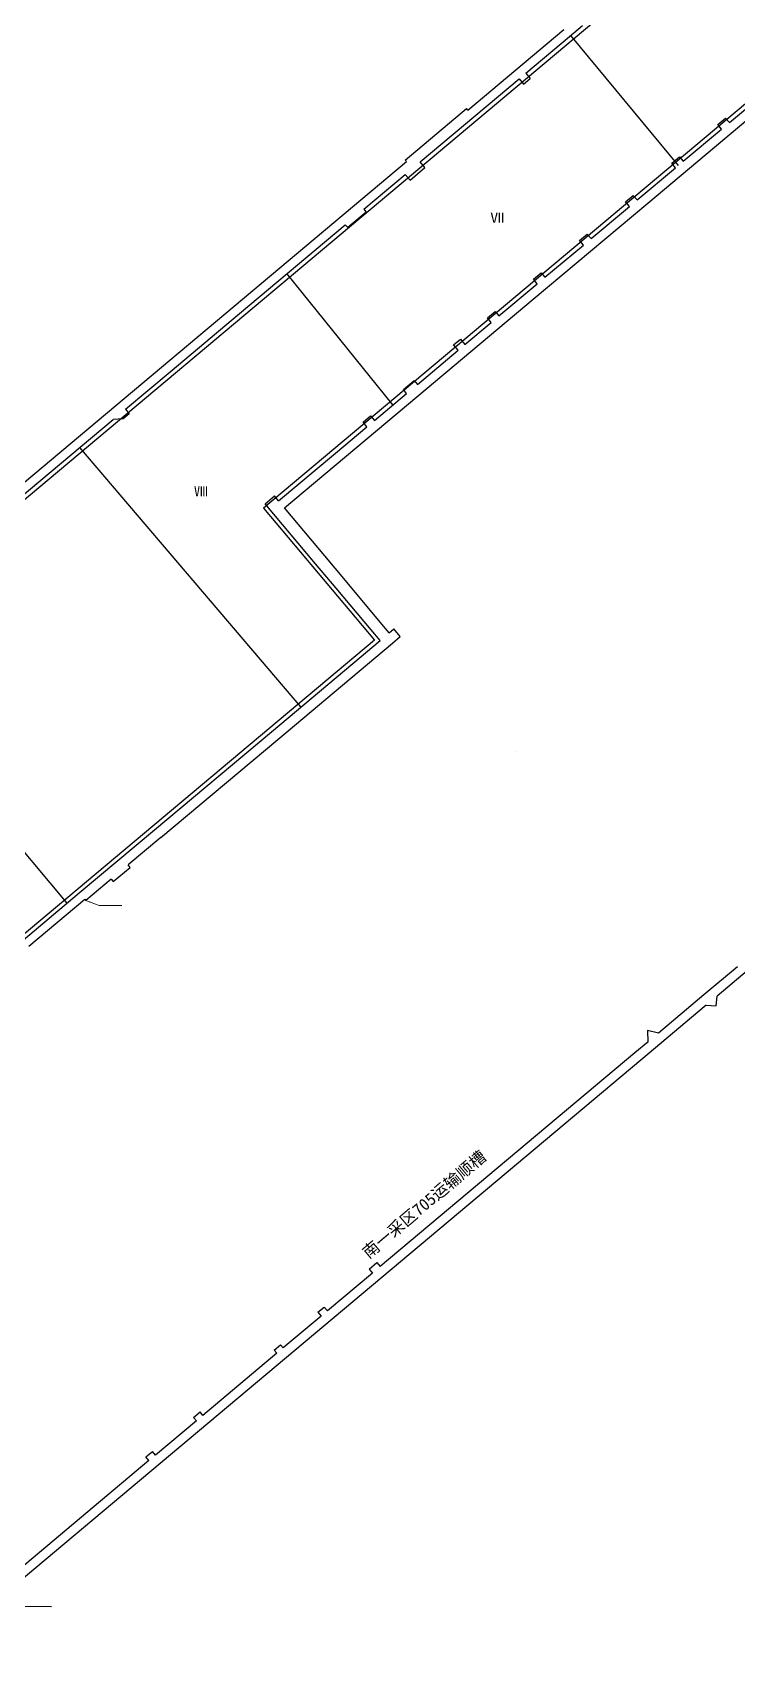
# Model space of a CAD drawing. Header units: millimetres. Extents: x 41513366 to 41522434, y 4590966 to 4600634.
# Drawn here: x 41519326 to 41519677, y 4594119 to 4594929 of the extents above; entities that cross this region are included whole.
import ezdxf

# ---------------------------------------------------------------- set-up
doc = ezdxf.new("R2010")
doc.units = ezdxf.units.MM
for name, color, linetype, lineweight in [('2014年工作面月末位置', 150, 'Continuous', 18), ('7煤巷道', 6, 'Continuous', 18), ('图纸改动标记', 2, 'Continuous', 18), ('岩巷', 30, 'Continuous', 18)]:
    doc.layers.add(name, color=color, linetype=linetype, lineweight=lineweight)
doc.styles.add('正体', font='')
doc.styles.add('正等线体', font='simhei.ttf')
doc.styles.get('正体').set_extended_font_data('宋体')

# ---------------------------------------------------------------- blocks, each defined once
blk = doc.blocks.new('*X41')
at = {"layer": '图纸改动标记', "linetype": 'Continuous', "lineweight": 0, "ltscale": 2}
blk.add_hatch(color=0, dxfattribs=at).paths.add_polyline_path([(41519352.36, 4594496.34), (41519354.81, 4594495.76), (41519354.6, 4594495.18)], flags=0)
at = {"layer": '图纸改动标记', "color": 0, "linetype": 'Continuous', "lineweight": 0, "ltscale": 2}
for p, q in [((41519352.36, 4594496.34), (41519359.1, 4594493.83)), ((41519359.1, 4594493.83), (41519370.41, 4594493.83))]:
    blk.add_line(p, q, dxfattribs=at)
at = {"layer": '图纸改动标记', "color": 0, "linetype": 'ByBlock', "lineweight": 0, "ltscale": 2}
blk.add_line((41519370.41, 4594493.83), (41519370.41, 4594493.83), dxfattribs=at)

msp = doc.modelspace()

# ---------------------------------------------------------------- linework, layer by layer
at = {"layer": '2014年工作面月末位置', "color": 150, "lineweight": -3, "ltscale": 0.5}
for p, q in [((41519647.8639, 4594862.9657), (41519594.1869, 4594927.7037)), ((41519505.4963, 4594743.5051), (41519452.6953, 4594808.9974)), ((41519343.008, 4594495.0393), (41519233.9467, 4594625.4455))]:
    msp.add_line(p, q, dxfattribs=at)
at = {"layer": '2014年工作面月末位置', "color": 150, "lineweight": -3}
msp.add_lwpolyline([(41520222.9218, 4595348.1081), (41519441.0702, 4594692.0559), (41519496.2798, 4594626.2596), (41519056.0359, 4594256.8506), (41518950.834, 4594385.2142), (41520168.4732, 4595406.9954), (41520171.4287, 4595409.4753), (41520222.922, 4595348.1079)], dxfattribs=at)
at = {"layer": '2014年工作面月末位置', "color": 150, "lineweight": -3, "ltscale": 0.5}
msp.add_lwpolyline([(41519459.6026, 4594592.8717), (41519349.4367, 4594722.3512)], dxfattribs=at)
at = {"layer": '7煤巷道', "lineweight": -3}
for p, q in [((41519542.9228, 4594890.5815), (41519590.7192, 4594930.6875)), ((41519593.6118, 4594927.2401), (41519600.1294, 4594932.709)), ((41519571.7858, 4594908.9259), (41519593.6118, 4594927.2401)), ((41519519.0794, 4594864.6999), (41519568.4152, 4594906.0976)), ((41519632.582, 4594844.1379), (41519696.9226, 4594898.1405)), ((41519673.277, 4594884.29), (41519692.4281, 4594900.3597)), ((41519650.2957, 4594865.0063), (41519669.4468, 4594881.076)), ((41519063.3476, 4594488.1702), (41519512.281, 4594864.87)), ((41519490.9723, 4594841.1155), (41519511.5519, 4594858.384)), ((41519627.3143, 4594845.7227), (41519646.4654, 4594861.7924)), ((41519575.5181, 4594796.2556), (41519632.582, 4594844.1379)), ((41519604.333, 4594826.4391), (41519623.4841, 4594842.5088)), ((41519428.9419, 4594789.0657), (41519481.7798, 4594833.4021)), ((41519581.3517, 4594807.1554), (41519600.5028, 4594823.2251)), ((41519558.3704, 4594787.8718), (41519577.5215, 4594803.9415)), ((41519522.6653, 4594751.9068), (41519575.5181, 4594796.2556)), ((41519394.4194, 4594760.0979), (41519428.9419, 4594789.0657)), ((41519541.4599, 4594773.6822), (41519554.5402, 4594784.6578)), ((41519517.7126, 4594753.7558), (41519538.0127, 4594770.7897)), ((41519372.1014, 4594741.3708), (41519394.4194, 4594760.0979)), ((41519451.4409, 4594692.1423), (41519522.6653, 4594751.9068)), ((41519496.2633, 4594735.7577), (41519512.3502, 4594749.2563)), ((41519269.5186, 4594655.2936), (41519365.9733, 4594736.2287)), ((41519476.8101, 4594719.4345), (41519492.5863, 4594732.6723)), ((41519448.4841, 4594695.6661), (41519476.8101, 4594719.4345)), ((41519466.9339, 4594664.3441), (41519441.8229, 4594694.2703)), ((41519448.4841, 4594695.6661), (41519446.4192, 4594698.127)), ((41519471.5302, 4594668.2008), (41519451.4409, 4594692.1423)), ((41519477.2185, 4594652.0874), (41519466.9339, 4594664.3441)), ((41519481.8148, 4594655.9441), (41519471.5302, 4594668.2008)), ((41519499.1935, 4594635.2329), (41519481.8148, 4594655.9441)), ((41519494.5972, 4594631.3762), (41519477.2185, 4594652.0874)), ((41519499.0971, 4594626.0135), (41519494.5972, 4594631.3762)), ((41519503.6934, 4594629.8702), (41519499.1935, 4594635.2329)), ((41519503.6935, 4594629.8701), (41519505.9916, 4594631.7979)), ((41519485.5382, 4594614.6355), (41519499.0975, 4594626.0131)), ((41519488.7515, 4594610.8059), (41519505.3747, 4594624.7544)), ((41519505.3747, 4594624.7544), (41519509.2051, 4594627.9682)), ((41519444.9102, 4594580.5445), (41519485.5382, 4594614.6355)), ((41519448.1235, 4594576.715), (41519488.7515, 4594610.8059)), ((41519386.6623, 4594531.6686), (41519444.9102, 4594580.5445)), ((41519389.8758, 4594527.839), (41519448.1237, 4594576.7148)), ((41519349.1227, 4594500.1691), (41519386.6623, 4594531.6686)), ((41519389.8758, 4594527.839), (41519373.4824, 4594514.0833)), ((41519321.2501, 4594476.7812), (41519349.1227, 4594500.1691)), ((41519365.0559, 4594507.0126), (41519352.3392, 4594496.3421)), ((41519323.9494, 4594473.5644), (41519351.8219, 4594496.9523)), ((41519351.8219, 4594496.9523), (41519351.825, 4594496.9549)), ((41519351.825, 4594496.9549), (41519352.3392, 4594496.3421)), ((41519626.1443, 4594420.3116), (41519499.2052, 4594313.7965)), ((41519495.375, 4594310.5826), (41519472.875, 4594291.7028)), ((41519468.128, 4594290.9815), (41519471.2688, 4594293.617)), ((41519468.128, 4594290.9815), (41519469.735, 4594289.0664)), ((41519471.2688, 4594293.617), (41519472.8758, 4594291.7019)), ((41519469.7342, 4594289.0673), (41519450.813, 4594273.1904)), ((41519446.3229, 4594272.1631), (41519449.4637, 4594274.7985)), ((41519449.4637, 4594274.7985), (41519450.8135, 4594273.1898)), ((41519447.6722, 4594270.555), (41519410.7679, 4594239.5885)), ((41519446.3229, 4594272.1631), (41519447.6727, 4594270.5544)), ((41519406.1363, 4594238.5742), (41519409.3537, 4594241.2738)), ((41519410.7678, 4594239.5885), (41519409.3537, 4594241.2738)), ((41519407.5505, 4594236.8888), (41519387.1416, 4594219.7639)), ((41519407.5504, 4594236.8888), (41519406.1363, 4594238.5742)), ((41519383.8476, 4594216.9999), (41519303.4997, 4594149.5808)), ((41519382.3046, 4594218.8387), (41519385.5987, 4594221.6027)), ((41519383.8473, 4594217.0002), (41519382.3046, 4594218.8387)), ((41519387.1413, 4594219.7641), (41519385.5987, 4594221.6027))]:
    msp.add_line(p, q, dxfattribs=at)
for points in [[(41519568.4149, 4594906.098), (41519570.6004, 4594903.4935)], [(41519570.6004, 4594903.4935), (41519573.9709, 4594906.3217)], [(41519571.7855, 4594908.9263), (41519573.9709, 4594906.3217)], [(41519511.6376, 4594865.637), (41519542.2833, 4594891.3438)], [(41519511.6376, 4594865.637), (41519542.2833, 4594891.3438)], [(41519542.926, 4594890.5776), (41519542.2833, 4594891.3438)], [(41519542.926, 4594890.5776), (41519542.2833, 4594891.3438)], [(41519669.4468, 4594881.076), (41519667.5185, 4594883.3741), (41519671.3487, 4594886.5881), (41519673.277, 4594884.2899)], [(41519512.2809, 4594864.87), (41519511.6376, 4594865.637)], [(41519512.2809, 4594864.87), (41519511.6376, 4594865.637)], [(41519521.4393, 4594861.8866), (41519519.0794, 4594864.6999)], [(41519646.4655, 4594861.7923), (41519644.5371, 4594864.0905), (41519648.3674, 4594867.3044), (41519650.2957, 4594865.0063)], [(41519514.0579, 4594855.6754), (41519511.5519, 4594858.384)], [(41519514.0579, 4594855.6754), (41519521.4393, 4594861.8866)], [(41519490.9722, 4594841.1156), (41519492.1935, 4594839.6601), (41519483.001, 4594831.9466), (41519481.7797, 4594833.4021)], [(41519490.9722, 4594841.1156), (41519492.1935, 4594839.6601), (41519483.001, 4594831.9466), (41519481.7797, 4594833.4021)], [(41519623.4842, 4594842.5087), (41519621.5558, 4594844.8068), (41519625.386, 4594848.0208), (41519627.3144, 4594845.7227)], [(41519600.5028, 4594823.2251), (41519598.5745, 4594825.5232), (41519602.4047, 4594828.7372), (41519604.3331, 4594826.439)], [(41519577.5215, 4594803.9414), (41519575.5931, 4594806.2396), (41519579.4234, 4594809.4535), (41519581.3517, 4594807.1554)], [(41519554.5402, 4594784.6578), (41519552.6118, 4594786.9559), (41519556.442, 4594790.1699), (41519558.3704, 4594787.8717)], [(41519538.0127, 4594770.7896), (41519535.763, 4594773.4708), (41519539.2102, 4594776.3633), (41519541.4599, 4594773.6822)], [(41519512.3502, 4594749.2563), (41519510.7433, 4594751.1714), (41519516.1056, 4594755.6709), (41519517.7126, 4594753.7558)], [(41519372.1013, 4594741.371), (41519374.0297, 4594739.0729), (41519370.9655, 4594736.5017), (41519365.9729, 4594736.2287)], [(41519492.5863, 4594732.6723), (41519490.6579, 4594734.9705), (41519494.335, 4594738.0558), (41519496.2633, 4594735.7577)], [(41519441.8229, 4594694.2703), (41519446.4192, 4594698.127)], [(41519509.2051, 4594627.9682), (41519505.9912, 4594631.7984)], [(41519365.0559, 4594507.0126), (41519366.0844, 4594505.787), (41519374.5109, 4594512.8576), (41519373.4824, 4594514.0833)], [(41519700.277, 4594476.512), (41519667.1364, 4594448.7038)], [(41519677.3555, 4594463.2823), (41519660.6173, 4594449.2372)], [(41519661.7742, 4594444.2043), (41519629.1009, 4594416.7882)], [(41519660.6173, 4594449.2372), (41519637.9514, 4594430.2187)], [(41519632.589, 4594425.7192), (41519626.1443, 4594420.3116)], [(41519629.1009, 4594416.7882), (41519274.5891, 4594119.317)]]:
    msp.add_lwpolyline(points, dxfattribs=at)
at = {"layer": '7煤巷道', "color": 6, "lineweight": -3}
for points in [[(41519661.7741, 4594444.2044), (41519666.7051, 4594443.7729), (41519667.1364, 4594448.7039)], [(41519637.9513, 4594430.2187), (41519632.4932, 4594431.5134), (41519632.589, 4594425.7192)]]:
    msp.add_lwpolyline(points, dxfattribs=at)
at = {"layer": '图纸改动标记', "color": 0, "lineweight": -3, "ltscale": 2}
msp.add_line((41519566.6208, 4594570.5893), (41519566.6209, 4594570.5893), dxfattribs=at)
at = {"layer": '图纸改动标记', "color": 6, "linetype": 'Continuous', "lineweight": -3, "ltscale": 2}
msp.add_lwpolyline([(41519314.1367, 4594152.5015), (41519320.0776, 4594144.3558), (41519335.2094, 4594144.2803)], dxfattribs=at)
at = {"layer": '岩巷', "color": 6, "linetype": 'ByBlock', "lineweight": -3, "ltscale": 0.5}
for p, q in [((41519493.7045, 4594312.5733), (41519497.5348, 4594315.7873)), ((41519497.5348, 4594315.7873), (41519499.206, 4594313.7956)), ((41519493.7045, 4594312.5733), (41519495.3758, 4594310.5816))]:
    msp.add_line(p, q, dxfattribs=at)
msp.add_lwpolyline([(41519512.9516, 4594859.5584), (41519512.9503, 4594859.5585)], dxfattribs=at)
msp.add_lwpolyline([(41519512.9516, 4594859.5584), (41519512.9503, 4594859.5585)], dxfattribs=at)
at = {"layer": '岩巷', "color": 4, "linetype": 'ByBlock', "lineweight": -3, "ltscale": 0.5}
msp.add_lwpolyline([(41519538.0127, 4594770.7896), (41519535.763, 4594773.4708), (41519539.2102, 4594776.3633), (41519541.4599, 4594773.6822)], dxfattribs=at)

# ---------------------------------------------------------------- block references
at = {"layer": '图纸改动标记', "color": 20, "linetype": 'ByBlock', "lineweight": -3, "ltscale": 2}
msp.add_blockref('*X41', (0, 0), dxfattribs=at)

# ---------------------------------------------------------------- texts
at = {"layer": '2014年工作面月末位置', "color": 150, "lineweight": -3, "char_height": 5, "width": 172.213633, "attachment_point": 1, "style": '正体'}
for s, insert in [('Ⅶ', (41519554.2529, 4594839.3546)), ('Ⅷ', (41519406.4912, 4594702.8735))]:
    msp.add_mtext(s, dxfattribs=dict(at, insert=insert))
at = {"layer": '7煤巷道', "lineweight": -3, "insert": (41519489.5117, 4594321.9926), "char_height": 6, "width": 96.524158, "attachment_point": 1, "rotation": 40.2788789, "style": '正等线体'}
msp.add_mtext('南一采区705运输顺槽', dxfattribs=at)

doc.saveas('drawing.dxf')
